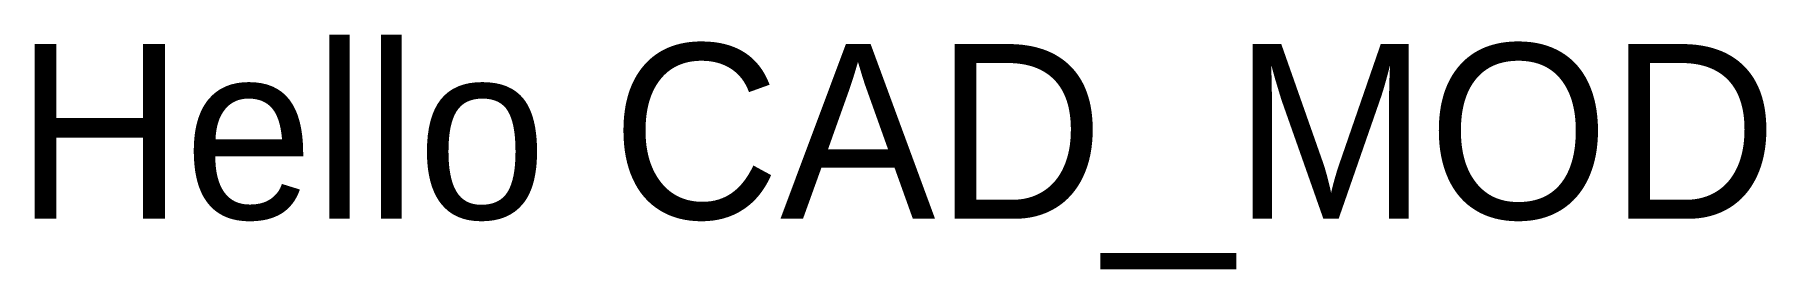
# Model space of a CAD drawing. Header units: millimetres. Extents: x 527 to 3010, y 128 to 463.
import ezdxf

# ---------------------------------------------------------------- set-up
doc = ezdxf.new("R2010")
doc.units = ezdxf.units.MM

msp = doc.modelspace()

# ---------------------------------------------------------------- texts
msp.add_text('Hello CAD_MOD', height=250).set_placement((500, 200))

doc.saveas('drawing.dxf')
